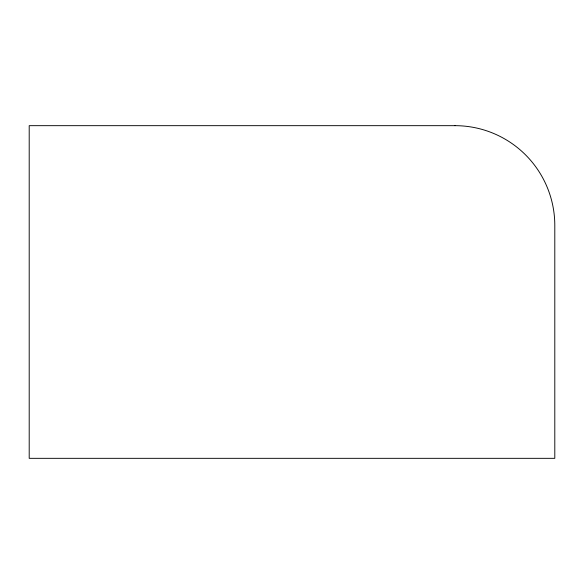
<?xml version="1.0" encoding="UTF-8"?>
<svg xmlns="http://www.w3.org/2000/svg" width="584" height="584" viewBox="0 0 584 584"><rect width="100%" height="100%" fill="white"/><g stroke="black" fill="none" stroke-linecap="round" stroke-linejoin="round"><path stroke-width="0.88" d="M455.002 125.669L29.2 125.669L29.2 458.331L554.8 458.331L554.8 225.468A99.798 99.798 0 0 0 455.002 125.669"/></g></svg>
